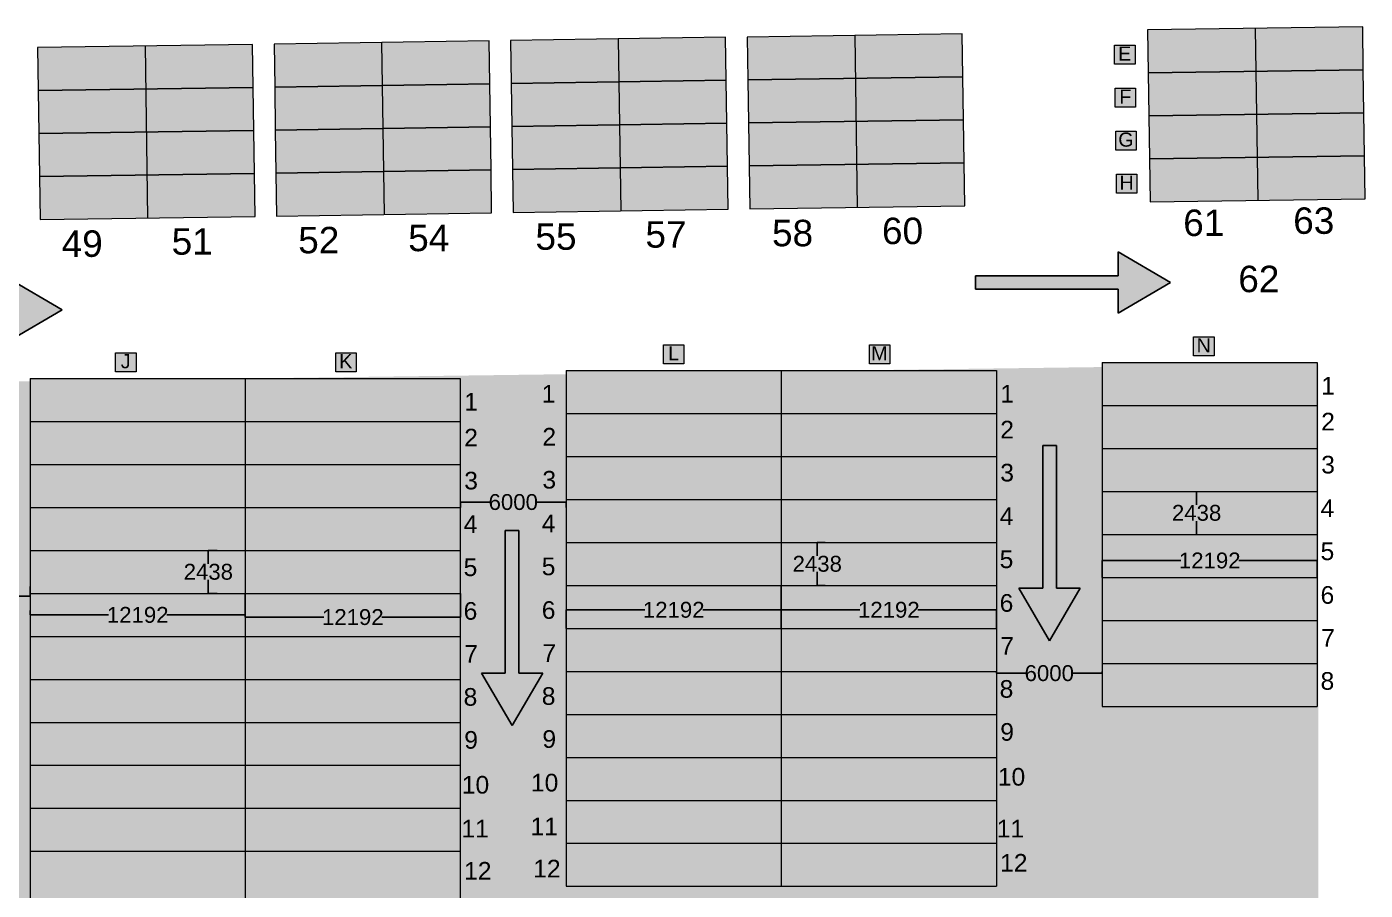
# Model space of a CAD drawing. Header units: inches. Extents: x -1774894 to -657573, y 144736 to 934842.
# Drawn here: x -1062720 to -986849, y 647655 to 696623 of the extents above; entities that cross this region are included whole.
import ezdxf

# ---------------------------------------------------------------- set-up
doc = ezdxf.new("R2010")
doc.units = ezdxf.units.IN
doc.header["$MEASUREMENT"] = 0
doc.layers.add('A-ANNO-TEXT', color=7, linetype='Continuous')
doc.layers.add('siding cl', color=7, linetype='Continuous')
for name, color, linetype, lineweight in [('Container', 5, 'Continuous', 9), ('grid', 7, 'Continuous', 18), ('IR PROP. DETAILS', 190, 'Continuous', 0)]:
    doc.layers.add(name, color=color, linetype=linetype, lineweight=lineweight)
doc.styles.add('ARIAL', font='arial.ttf')
doc.styles.get("Standard").update_dxf_attribs({"font": 'arial.ttf'})
doc.dimstyles.get("Standard").update_dxf_attribs({"dimtxt": 0.18, "dimasz": 0.18, "dimexe": 0.18, "dimexo": 0.0625, "dimgap": 0.09, "dimtad": 0, "dimtih": 1, "dimtoh": 1, "dimdec": 4, "dimzin": 0, "dimdsep": 46, "dimtxsty": 'Standard', "dimcen": 0.09, "dimadec": 0, "dimazin": 0, "dimtfac": 1, "dimtdec": 4, "dimtofl": 0, "dimtmove": 0, "dimatfit": 3, "dimfxl": 1, "dimtolj": 1, "dimtzin": 0, "dimarcsym": 0})

# ---------------------------------------------------------------- blocks, each defined once
blk = doc.blocks.new('XZCZXDC')
at = {"layer": 'IR PROP. DETAILS'}
h = blk.add_hatch(color=256, dxfattribs=at)
h.set_gradient(color1=(96, 92, 93), color2=(117, 112, 114), one_color=1, tint=0.45, name='CYLINDER')
h.paths.add_polyline_path([(-17331, 724408), (-17331, 723057), (-25422, 723057), (-25422, 722286), (-17331, 722286), (-17331, 720935), (-14360, 722671)])
at = {"layer": 'siding cl'}
for p, q in [((-17331, 724408), (-17331, 723057)), ((-17331, 723057), (-25422, 723057)), ((-25422, 723057), (-25422, 722286)), ((-17331, 722286), (-25422, 722286)), ((-17331, 720935), (-17331, 722286))]:
    blk.add_line(p, q, dxfattribs=at)
for points in [[(-17331, 724408), (-14360, 722671)], [(-17331, 720935), (-14360, 722671)]]:
    blk.add_lwpolyline(points, dxfattribs=at)
blk = doc.blocks.new('*D660')
at = {"layer": 'Defpoints', "color": 0}
for p in [(-1074527, 664879), (-1062527, 664879), (-1062527, 664341)]:
    blk.add_point(p, dxfattribs=at)
at = {"layer": 'grid', "color": 0, "lineweight": -2}
for p, q in [((-1074527, 664879), (-1074527, 664341)), ((-1062527, 664879), (-1062527, 664341))]:
    blk.add_line(p, q, dxfattribs=at)
at = {"layer": 'grid', "lineweight": -2}
for p, q in [((-1074527, 664341), (-1070177, 664341)), ((-1062527, 664341), (-1066878, 664341))]:
    blk.add_line(p, q, dxfattribs=at)
at = {"layer": 'grid'}
for points in [[(-1074527, 664341), (-1074527, 664341), (-1074527, 664341)], [(-1062527, 664341), (-1062527, 664341), (-1062527, 664341)]]:
    blk.add_solid(points, dxfattribs=at)
at = {"layer": 'grid', "insert": (-1068527, 664341), "char_height": 900, "attachment_point": 5}
blk.add_mtext('\\A1;12000', dxfattribs=at)
blk = doc.blocks.new('*D661')
at = {"layer": 'Defpoints', "color": 0}
for p in [(-1062527, 663513), (-1050335, 663513), (-1050335, 663265)]:
    blk.add_point(p, dxfattribs=at)
at = {"layer": 'grid', "color": 0, "lineweight": -2}
for p, q in [((-1062527, 663513), (-1062527, 663265)), ((-1050335, 663513), (-1050335, 663265))]:
    blk.add_line(p, q, dxfattribs=at)
at = {"layer": 'grid', "lineweight": -2}
for p, q in [((-1062527, 663265), (-1058078, 663265)), ((-1050335, 663265), (-1054785, 663265))]:
    blk.add_line(p, q, dxfattribs=at)
at = {"layer": 'grid'}
for points in [[(-1062527, 663265), (-1062527, 663265), (-1062527, 663265)], [(-1050335, 663265), (-1050335, 663265), (-1050335, 663265)]]:
    blk.add_solid(points, dxfattribs=at)
at = {"layer": 'grid', "insert": (-1056431, 663265), "char_height": 900, "attachment_point": 5}
blk.add_mtext('\\A1;12192', dxfattribs=at)
blk = doc.blocks.new('*D662')
at = {"layer": 'Defpoints', "color": 0}
for p in [(-1050335, 664491), (-1038143, 664491), (-1038143, 663141)]:
    blk.add_point(p, dxfattribs=at)
at = {"layer": 'grid', "color": 0, "lineweight": -2}
for p, q in [((-1050335, 664491), (-1050335, 663141)), ((-1038143, 664491), (-1038143, 663141))]:
    blk.add_line(p, q, dxfattribs=at)
at = {"layer": 'grid', "lineweight": -2}
for p, q in [((-1050335, 663141), (-1045886, 663141)), ((-1038143, 663141), (-1042593, 663141))]:
    blk.add_line(p, q, dxfattribs=at)
at = {"layer": 'grid'}
for points in [[(-1050335, 663141), (-1050335, 663141), (-1050335, 663141)], [(-1038143, 663141), (-1038143, 663141), (-1038143, 663141)]]:
    blk.add_solid(points, dxfattribs=at)
at = {"layer": 'grid', "insert": (-1044239, 663141), "char_height": 900, "attachment_point": 5}
blk.add_mtext('\\A1;12192', dxfattribs=at)
blk = doc.blocks.new('*D663')
at = {"layer": 'Defpoints', "color": 0}
for p in [(-1052428, 666929), (-1051933, 666929), (-1051933, 664491)]:
    blk.add_point(p, dxfattribs=at)
at = {"layer": 'grid', "color": 0, "lineweight": -2}
for p, q in [((-1051933, 666929), (-1052428, 666929)), ((-1051933, 664491), (-1052428, 664491))]:
    blk.add_line(p, q, dxfattribs=at)
at = {"layer": 'grid', "lineweight": -2}
for p, q in [((-1052428, 666929), (-1052428, 666170)), ((-1052428, 664491), (-1052428, 665250))]:
    blk.add_line(p, q, dxfattribs=at)
at = {"layer": 'grid'}
for points in [[(-1052428, 666929), (-1052428, 666929), (-1052428, 666929)], [(-1052428, 664491), (-1052428, 664491), (-1052428, 664491)]]:
    blk.add_solid(points, dxfattribs=at)
at = {"layer": 'grid', "insert": (-1052428, 665710), "char_height": 900, "attachment_point": 5}
blk.add_mtext('\\A1;2438', dxfattribs=at)
blk = doc.blocks.new('*D664')
at = {"layer": 'Defpoints', "color": 0}
for p in [(-1038143, 669367), (-1032143, 669665), (-1032143, 669367)]:
    blk.add_point(p, dxfattribs=at)
at = {"layer": 'grid', "color": 0, "lineweight": -2}
for p, q in [((-1038143, 669367), (-1038143, 669665)), ((-1032143, 669367), (-1032143, 669665))]:
    blk.add_line(p, q, dxfattribs=at)
at = {"layer": 'grid', "lineweight": -2}
for p, q in [((-1038143, 669665), (-1036488, 669665)), ((-1032143, 669665), (-1033798, 669665))]:
    blk.add_line(p, q, dxfattribs=at)
at = {"layer": 'grid'}
for points in [[(-1038143, 669665), (-1038143, 669665), (-1038143, 669665)], [(-1032143, 669665), (-1032143, 669665), (-1032143, 669665)]]:
    blk.add_solid(points, dxfattribs=at)
at = {"layer": 'grid', "insert": (-1035143, 669665), "char_height": 900, "attachment_point": 5}
blk.add_mtext('\\A1;6000', dxfattribs=at)
blk = doc.blocks.new('*D665')
at = {"layer": 'Defpoints', "color": 0}
for p in [(-1019951, 663554), (-1032143, 662506), (-1019951, 662506)]:
    blk.add_point(p, dxfattribs=at)
at = {"layer": 'grid', "color": 0, "lineweight": -2}
for p, q in [((-1032143, 662506), (-1032143, 663554)), ((-1019951, 662506), (-1019951, 663554))]:
    blk.add_line(p, q, dxfattribs=at)
at = {"layer": 'grid', "lineweight": -2}
for p, q in [((-1032143, 663554), (-1027694, 663554)), ((-1019951, 663554), (-1024401, 663554))]:
    blk.add_line(p, q, dxfattribs=at)
at = {"layer": 'grid'}
for points in [[(-1032143, 663554), (-1032143, 663554), (-1032143, 663554)], [(-1019951, 663554), (-1019951, 663554), (-1019951, 663554)]]:
    blk.add_solid(points, dxfattribs=at)
at = {"layer": 'grid', "insert": (-1026047, 663554), "char_height": 900, "attachment_point": 5}
blk.add_mtext('\\A1;12192', dxfattribs=at)
blk = doc.blocks.new('*D666')
at = {"layer": 'Defpoints', "color": 0}
for p in [(-1019951, 664944), (-1007759, 663554), (-1007759, 662506)]:
    blk.add_point(p, dxfattribs=at)
at = {"layer": 'grid', "color": 0, "lineweight": -2}
for p, q in [((-1019951, 664944), (-1019951, 663553)), ((-1007759, 662506), (-1007759, 663554))]:
    blk.add_line(p, q, dxfattribs=at)
at = {"layer": 'grid', "lineweight": -2}
for p, q in [((-1019951, 663554), (-1015502, 663554)), ((-1007759, 663554), (-1012209, 663554))]:
    blk.add_line(p, q, dxfattribs=at)
at = {"layer": 'grid'}
for points in [[(-1019951, 663554), (-1019951, 663554), (-1019951, 663554)], [(-1007759, 663554), (-1007759, 663554), (-1007759, 663554)]]:
    blk.add_solid(points, dxfattribs=at)
at = {"layer": 'grid', "insert": (-1013855, 663554), "char_height": 900, "attachment_point": 5}
blk.add_mtext('\\A1;12192', dxfattribs=at)
blk = doc.blocks.new('*D667')
at = {"layer": 'Defpoints', "color": 0}
for p in [(-1017911, 667382), (-1017453, 667382), (-1017453, 664944)]:
    blk.add_point(p, dxfattribs=at)
at = {"layer": 'grid', "color": 0, "lineweight": -2}
for p, q in [((-1017454, 667382), (-1017911, 667382)), ((-1017454, 664944), (-1017911, 664944))]:
    blk.add_line(p, q, dxfattribs=at)
at = {"layer": 'grid', "lineweight": -2}
for p, q in [((-1017911, 667381), (-1017911, 666622)), ((-1017911, 664944), (-1017911, 665703))]:
    blk.add_line(p, q, dxfattribs=at)
at = {"layer": 'grid'}
for points in [[(-1017911, 667381), (-1017911, 667381), (-1017911, 667382)], [(-1017911, 664944), (-1017911, 664944), (-1017911, 664944)]]:
    blk.add_solid(points, dxfattribs=at)
at = {"layer": 'grid', "insert": (-1017911, 666163), "char_height": 900, "attachment_point": 5}
blk.add_mtext('\\A1;2438', dxfattribs=at)
blk = doc.blocks.new('*D668')
at = {"layer": 'Defpoints', "color": 0}
for p in [(-1001759, 666351), (-1001759, 665396), (-989567, 665396)]:
    blk.add_point(p, dxfattribs=at)
at = {"layer": 'grid', "color": 0, "lineweight": -2}
for p, q in [((-1001759, 665396), (-1001759, 666351)), ((-989567, 665396), (-989567, 666351))]:
    blk.add_line(p, q, dxfattribs=at)
at = {"layer": 'grid', "lineweight": -2}
for p, q in [((-1001759, 666351), (-997310, 666351)), ((-989567, 666351), (-994017, 666351))]:
    blk.add_line(p, q, dxfattribs=at)
at = {"layer": 'grid'}
for points in [[(-1001759, 666351), (-1001759, 666351), (-1001759, 666351)], [(-989567, 666351), (-989567, 666351), (-989567, 666351)]]:
    blk.add_solid(points, dxfattribs=at)
at = {"layer": 'grid', "insert": (-995663, 666351), "char_height": 900, "attachment_point": 5}
blk.add_mtext('\\A1;12192', dxfattribs=at)
blk = doc.blocks.new('*D669')
at = {"layer": 'Defpoints', "color": 0}
for p in [(-996407, 670272), (-996407, 670272), (-996407, 667834)]:
    blk.add_point(p, dxfattribs=at)
at = {"layer": 'grid', "color": 0, "lineweight": -2}
for p, q in [((-996407, 670272), (-996408, 670272)), ((-996407, 667834), (-996408, 667834))]:
    blk.add_line(p, q, dxfattribs=at)
at = {"layer": 'grid', "lineweight": -2}
for p, q in [((-996407, 670272), (-996407, 669513)), ((-996407, 667834), (-996407, 668593))]:
    blk.add_line(p, q, dxfattribs=at)
at = {"layer": 'grid'}
for points in [[(-996407, 670272), (-996407, 670272), (-996407, 670272)], [(-996407, 667834), (-996407, 667834), (-996407, 667834)]]:
    blk.add_solid(points, dxfattribs=at)
at = {"layer": 'grid', "insert": (-996407, 669053), "char_height": 900, "attachment_point": 5}
blk.add_mtext('\\A1;2438', dxfattribs=at)
blk = doc.blocks.new('*D670')
at = {"layer": 'Defpoints', "color": 0}
for p in [(-1007759, 660068), (-1001759, 660068), (-1001759, 659962)]:
    blk.add_point(p, dxfattribs=at)
at = {"layer": 'grid', "color": 0, "lineweight": -2}
for p, q in [((-1007759, 660068), (-1007759, 659961)), ((-1001759, 660068), (-1001759, 659961))]:
    blk.add_line(p, q, dxfattribs=at)
at = {"layer": 'grid', "lineweight": -2}
for p, q in [((-1007759, 659962), (-1006104, 659962)), ((-1001759, 659962), (-1003414, 659962))]:
    blk.add_line(p, q, dxfattribs=at)
at = {"layer": 'grid'}
for points in [[(-1007759, 659962), (-1007759, 659961), (-1007759, 659962)], [(-1001759, 659962), (-1001759, 659961), (-1001759, 659962)]]:
    blk.add_solid(points, dxfattribs=at)
at = {"layer": 'grid', "insert": (-1004759, 659962), "char_height": 900, "attachment_point": 5}
blk.add_mtext('\\A1;6000', dxfattribs=at)

msp = doc.modelspace()

# ---------------------------------------------------------------- hatches: boundary and pattern name
at = {"layer": 'Container'}
h = msp.add_hatch(color=256, dxfattribs=at)
h.set_gradient(color1=(158, 158, 255), color2=(173, 173, 255), one_color=1, tint=0.84, name='CYLINDER')
h.paths.add_polyline_path([(-989567.226, 677586.234), (-1001759.226, 677586.234), (-1001759.226, 675148.234), (-989567.226, 675148.234)])
h.paths.add_polyline_path([(-989567.226, 675148.234), (-1001759.226, 675148.234), (-1001759.226, 672710.234), (-989567.226, 672710.234)])
h.paths.add_polyline_path([(-989567.226, 672710.234), (-1001759.226, 672710.234), (-1001759.226, 670272.234), (-989567.226, 670272.234)])
h.paths.add_polyline_path([(-989567.226, 670272.234), (-1001759.226, 670272.234), (-1001759.226, 667834.234), (-989567.226, 667834.234)])
h.paths.add_polyline_path([(-989567.226, 667834.234), (-1001759.226, 667834.234), (-1001759.226, 665396.234), (-989567.226, 665396.234)])
h.paths.add_polyline_path([(-989567.226, 665396.234), (-1001759.226, 665396.234), (-1001759.226, 662958.234), (-989567.226, 662958.234)])
h.paths.add_polyline_path([(-989567.226, 662958.234), (-1001759.226, 662958.234), (-1001759.226, 660520.234), (-989567.226, 660520.234)])
h.paths.add_polyline_path([(-989567.226, 660520.234), (-1001759.226, 660520.234), (-1001759.226, 658082.234), (-989567.226, 658082.234)])
h = msp.add_hatch(color=256, dxfattribs=at)
h.set_gradient(color1=(158, 158, 255), color2=(173, 173, 255), one_color=1, tint=0.84, name='CYLINDER')
h.paths.add_polyline_path([(-1019951.226, 677133.568), (-1032143.226, 677133.568), (-1032143.226, 674695.568), (-1019951.226, 674695.568)])
h.paths.add_polyline_path([(-1007759.226, 677133.568), (-1019951.226, 677133.568), (-1019951.226, 674695.568), (-1007759.226, 674695.568)])
h.paths.add_polyline_path([(-1007759.226, 674695.568), (-1019951.226, 674695.568), (-1019951.226, 672257.568), (-1007759.226, 672257.568)])
h.paths.add_polyline_path([(-1019951.226, 674695.568), (-1032143.226, 674695.568), (-1032143.226, 672257.568), (-1019951.226, 672257.568)])
h.paths.add_polyline_path([(-1019951.226, 672257.568), (-1032143.226, 672257.568), (-1032143.226, 669819.568), (-1019951.226, 669819.568)])
h.paths.add_polyline_path([(-1007759.226, 672257.568), (-1019951.226, 672257.568), (-1019951.226, 669819.568), (-1007759.226, 669819.568)])
h.paths.add_polyline_path([(-1007759.226, 667381.568), (-1019951.226, 667381.568), (-1019951.226, 664943.568), (-1007759.226, 664943.568)])
h.paths.add_polyline_path([(-1019951.226, 669819.568), (-1032143.226, 669819.568), (-1032143.226, 667381.568), (-1019951.226, 667381.568)])
h.paths.add_polyline_path([(-1007759.226, 669819.568), (-1019951.226, 669819.568), (-1019951.226, 667381.568), (-1007759.226, 667381.568)])
h.paths.add_polyline_path([(-1019951.226, 667381.568), (-1032143.226, 667381.568), (-1032143.226, 664943.568), (-1019951.226, 664943.568)])
h.paths.add_polyline_path([(-1019951.226, 664943.568), (-1032143.226, 664943.568), (-1032143.226, 662505.568), (-1019951.226, 662505.568)])
h.paths.add_polyline_path([(-1007759.226, 664943.568), (-1019951.226, 664943.568), (-1019951.226, 662505.568), (-1007759.226, 662505.568)])
h.paths.add_polyline_path([(-1007759.226, 662505.568), (-1019951.226, 662505.568), (-1019951.226, 660067.568), (-1007759.226, 660067.568)])
h.paths.add_polyline_path([(-1019951.226, 662505.568), (-1032143.226, 662505.568), (-1032143.226, 660067.568), (-1019951.226, 660067.568)])
h.paths.add_polyline_path([(-1019951.226, 660067.568), (-1032143.226, 660067.568), (-1032143.226, 657629.568), (-1019951.226, 657629.568)])
h.paths.add_polyline_path([(-1007759.226, 660067.568), (-1019951.226, 660067.568), (-1019951.226, 657629.568), (-1007759.226, 657629.568)])
h.paths.add_polyline_path([(-1007759.226, 657629.568), (-1019951.226, 657629.568), (-1019951.226, 655191.568), (-1007759.226, 655191.568)])
h.paths.add_polyline_path([(-1019951.226, 657629.568), (-1032143.226, 657629.568), (-1032143.226, 655191.568), (-1019951.226, 655191.568)])
h.paths.add_polyline_path([(-1019951.226, 655191.568), (-1032143.226, 655191.568), (-1032143.226, 652753.568), (-1019951.226, 652753.568)])
h.paths.add_polyline_path([(-1007759.226, 655191.568), (-1019951.226, 655191.568), (-1019951.226, 652753.568), (-1007759.226, 652753.568)])
h.paths.add_polyline_path([(-1007759.226, 652753.568), (-1019951.226, 652753.568), (-1019951.226, 650315.568), (-1007759.226, 650315.568)])
h.paths.add_polyline_path([(-1019951.226, 652753.568), (-1032143.226, 652753.568), (-1032143.226, 650315.568), (-1019951.226, 650315.568)])
h.paths.add_polyline_path([(-1019951.226, 650315.568), (-1032143.226, 650315.568), (-1032143.226, 647877.568), (-1019951.226, 647877.568)])
h.paths.add_polyline_path([(-1007759.226, 650315.568), (-1019951.226, 650315.568), (-1019951.226, 647877.568), (-1007759.226, 647877.568)])
at = {"layer": 'grid'}
h = msp.add_hatch(color=256, dxfattribs=at)
h.set_gradient(color1=(158, 158, 255), color2=(173, 173, 255), one_color=1, tint=0.84, name='CYLINDER')
h.paths.add_polyline_path([(-986994.085, 696623.276), (-999178.913, 696441.744), (-999178.913, 696051.122), (-999148.408, 694003.528), (-986957.761, 694185.147)])
h.paths.add_polyline_path([(-986957.761, 694185.147), (-999148.408, 694003.528), (-999112.084, 691565.399), (-986921.437, 691747.017)])
h.paths.add_polyline_path([(-986921.437, 691747.017), (-999112.084, 691565.399), (-999075.761, 689127.269), (-986885.113, 689308.888)])
h.paths.add_polyline_path([(-986885.113, 689308.888), (-999075.761, 689127.269), (-999039.437, 686689.14), (-986848.79, 686870.759)])
h = msp.add_hatch(color=256, dxfattribs=at)
h.set_gradient(color1=(158, 158, 255), color2=(173, 173, 255), one_color=1, tint=0.84, name='CYLINDER')
h.paths.add_polyline_path([(-1036512.496, 695824.155), (-1048697.325, 695642.623), (-1048697.325, 695252), (-1048666.819, 693204.407), (-1036476.172, 693386.026)])
h.paths.add_polyline_path([(-1036476.172, 693386.026), (-1048666.819, 693204.407), (-1048630.495, 690766.278), (-1036439.848, 690947.896)])
h.paths.add_polyline_path([(-1036439.848, 690947.896), (-1048630.495, 690766.278), (-1048594.172, 688328.148), (-1036403.525, 688509.767)])
h.paths.add_polyline_path([(-1036403.525, 688509.767), (-1048594.172, 688328.148), (-1048557.848, 685890.019), (-1036367.201, 686071.637)])
h = msp.add_hatch(color=256, dxfattribs=at)
h.set_gradient(color1=(158, 158, 255), color2=(173, 173, 255), one_color=1, tint=0.84, name='CYLINDER')
h.paths.add_polyline_path([(-1023102.784, 696023.935), (-1035287.613, 695842.404), (-1035287.613, 695451.781), (-1035257.107, 693404.187), (-1023066.46, 693585.806)])
h.paths.add_polyline_path([(-1023066.46, 693585.806), (-1035257.107, 693404.187), (-1035220.784, 690966.058), (-1023030.136, 691147.676)])
h.paths.add_polyline_path([(-1023030.136, 691147.676), (-1035220.784, 690966.058), (-1035184.46, 688527.929), (-1022993.813, 688709.547)])
h.paths.add_polyline_path([(-1022993.813, 688709.547), (-1035184.46, 688527.929), (-1035148.136, 686089.799), (-1022957.489, 686271.418)])
h = msp.add_hatch(color=256, dxfattribs=at)
h.set_gradient(color1=(158, 158, 255), color2=(173, 173, 255), one_color=1, tint=0.84, name='CYLINDER')
h.paths.add_polyline_path([(-1009693.072, 696223.716), (-1021877.901, 696042.184), (-1021877.901, 695651.561), (-1021847.395, 693603.968), (-1009656.748, 693785.586)])
h.paths.add_polyline_path([(-1009656.748, 693785.586), (-1021847.395, 693603.968), (-1021811.072, 691165.838), (-1009620.424, 691347.457)])
h.paths.add_polyline_path([(-1009620.424, 691347.457), (-1021811.072, 691165.838), (-1021774.748, 688727.709), (-1009584.101, 688909.327)])
h.paths.add_polyline_path([(-1009584.101, 688909.327), (-1021774.748, 688727.709), (-1021738.424, 686289.579), (-1009547.777, 686471.198)])
h = msp.add_hatch(color=256, dxfattribs=at)
h.set_gradient(color1=(158, 158, 255), color2=(173, 173, 255), one_color=1, tint=0.84, name='CYLINDER')
h.paths.add_polyline_path([(-1049922.208, 695624.375), (-1062107.036, 695442.843), (-1062107.036, 695052.22), (-1062076.531, 693004.627), (-1049885.884, 693186.245)])
h.paths.add_polyline_path([(-1049885.884, 693186.245), (-1062076.531, 693004.627), (-1062040.207, 690566.497), (-1049849.56, 690748.116)])
h.paths.add_polyline_path([(-1049849.56, 690748.116), (-1062040.207, 690566.497), (-1062003.884, 688128.368), (-1049813.237, 688309.986)])
h.paths.add_polyline_path([(-1049813.237, 688309.986), (-1062003.884, 688128.368), (-1061967.56, 685690.238), (-1049776.913, 685871.857)])
h = msp.add_hatch(color=256, dxfattribs=at)
h.set_gradient(color1=(207, 197, 84), color2=(211, 202, 100), one_color=1, tint=0.61, name='CYLINDER')
h.paths.add_polyline_path([(-999898.282, 695582.601), (-1001055.364, 695582.601), (-1001055.364, 694493.27), (-999898.282, 694493.27)])
h = msp.add_hatch(color=256, dxfattribs=at)
h.set_gradient(color1=(207, 197, 84), color2=(211, 202, 100), one_color=1, tint=0.61, name='CYLINDER')
h.paths.add_polyline_path([(-999861.958, 693144.472), (-1001019.04, 693144.472), (-1001019.04, 692055.141), (-999861.958, 692055.141)])
h = msp.add_hatch(color=256, dxfattribs=at)
h.set_gradient(color1=(207, 197, 84), color2=(211, 202, 100), one_color=1, tint=0.61, name='CYLINDER')
h.paths.add_polyline_path([(-999825.634, 690706.343), (-1000982.716, 690706.343), (-1000982.716, 689617.011), (-999825.634, 689617.011)])
h = msp.add_hatch(color=256, dxfattribs=at)
h.set_gradient(color1=(207, 197, 84), color2=(211, 202, 100), one_color=1, tint=0.61, name='CYLINDER')
h.paths.add_polyline_path([(-999789.311, 688268.213), (-1000946.393, 688268.213), (-1000946.393, 687178.882), (-999789.311, 687178.882)])
h = msp.add_hatch(color=256, dxfattribs=at)
h.set_gradient(color1=(207, 197, 84), color2=(211, 202, 100), one_color=1, tint=0.61, name='CYLINDER')
h.paths.add_polyline_path([(-1025469.654, 678591.714), (-1026626.736, 678591.714), (-1026626.736, 677502.383), (-1025469.654, 677502.383)])
h = msp.add_hatch(color=256, dxfattribs=at)
h.set_gradient(color1=(207, 197, 84), color2=(211, 202, 100), one_color=1, tint=0.61, name='CYLINDER')
h.paths.add_polyline_path([(-1013800.364, 678591.714), (-1014957.447, 678591.714), (-1014957.447, 677502.383), (-1013800.364, 677502.383)])
h = msp.add_hatch(color=256, dxfattribs=at)
h.set_gradient(color1=(207, 197, 84), color2=(211, 202, 100), one_color=1, tint=0.61, name='CYLINDER')
h.paths.add_polyline_path([(-995419.688, 679044.38), (-996576.77, 679044.38), (-996576.77, 677955.049), (-995419.688, 677955.049)])
h = msp.add_hatch(color=256, dxfattribs=at)
h.set_gradient(color1=(207, 197, 84), color2=(211, 202, 100), one_color=1, tint=0.61, name='CYLINDER')
h.paths.add_polyline_path([(-1056525.36, 678139.048), (-1057682.443, 678139.048), (-1057682.443, 677049.716), (-1056525.36, 677049.716)])
h = msp.add_hatch(color=256, dxfattribs=at)
h.set_gradient(color1=(207, 197, 84), color2=(211, 202, 100), one_color=1, tint=0.61, name='CYLINDER')
h.paths.add_polyline_path([(-1044050.557, 678139.048), (-1045207.639, 678139.048), (-1045207.639, 677049.716), (-1044050.557, 677049.716)])
h = msp.add_hatch(color=256, dxfattribs=at)
h.set_gradient(color1=(158, 158, 255), color2=(173, 173, 255), one_color=1, tint=0.84, name='CYLINDER')
h.paths.add_polyline_path([(-1050335.226, 676680.902), (-1062527.226, 676680.902), (-1062527.226, 674242.902), (-1050335.226, 674242.902)])
h.paths.add_polyline_path([(-1038143.226, 676680.902), (-1050335.226, 676680.902), (-1050335.226, 674242.902), (-1038143.226, 674242.902)])
h.paths.add_polyline_path([(-1038143.226, 674242.902), (-1050335.226, 674242.902), (-1050335.226, 671804.902), (-1038143.226, 671804.902)])
h.paths.add_polyline_path([(-1050335.226, 674242.902), (-1062527.226, 674242.902), (-1062527.226, 671804.902), (-1050335.226, 671804.902)])
h.paths.add_polyline_path([(-1050335.226, 671804.902), (-1062527.226, 671804.902), (-1062527.226, 669366.902), (-1050335.226, 669366.902)])
h.paths.add_polyline_path([(-1038143.226, 671804.902), (-1050335.226, 671804.902), (-1050335.226, 669366.902), (-1038143.226, 669366.902)])
h.paths.add_polyline_path([(-1038143.226, 666928.902), (-1050335.226, 666928.902), (-1050335.226, 664490.902), (-1038143.226, 664490.902)])
h.paths.add_polyline_path([(-1050335.226, 669366.902), (-1062527.226, 669366.902), (-1062527.226, 666928.902), (-1050335.226, 666928.902)])
h.paths.add_polyline_path([(-1038143.226, 669366.902), (-1050335.226, 669366.902), (-1050335.226, 666928.902), (-1038143.226, 666928.902)])
h.paths.add_polyline_path([(-1050335.226, 666928.902), (-1062527.226, 666928.902), (-1062527.226, 664490.902), (-1050335.226, 664490.902)])
h.paths.add_polyline_path([(-1050335.226, 664490.902), (-1062527.226, 664490.902), (-1062527.226, 662052.902), (-1050335.226, 662052.902)])
h.paths.add_polyline_path([(-1038143.226, 664490.902), (-1050335.226, 664490.902), (-1050335.226, 662052.902), (-1038143.226, 662052.902)])
h.paths.add_polyline_path([(-1038143.226, 662052.902), (-1050335.226, 662052.902), (-1050335.226, 659614.902), (-1038143.226, 659614.902)])
h.paths.add_polyline_path([(-1050335.226, 662052.902), (-1062527.226, 662052.902), (-1062527.226, 659614.902), (-1050335.226, 659614.902)])
h.paths.add_polyline_path([(-1050335.226, 659614.902), (-1062527.226, 659614.902), (-1062527.226, 657176.902), (-1050335.226, 657176.902)])
h.paths.add_polyline_path([(-1038143.226, 659614.902), (-1050335.226, 659614.902), (-1050335.226, 657176.902), (-1038143.226, 657176.902)])
h.paths.add_polyline_path([(-1038143.226, 657176.902), (-1050335.226, 657176.902), (-1050335.226, 654738.902), (-1038143.226, 654738.902)])
h.paths.add_polyline_path([(-1050335.226, 657176.902), (-1062527.226, 657176.902), (-1062527.226, 654738.902), (-1050335.226, 654738.902)])
h.paths.add_polyline_path([(-1050335.226, 654738.902), (-1062527.226, 654738.902), (-1062527.226, 652300.902), (-1050335.226, 652300.902)])
h.paths.add_polyline_path([(-1038143.226, 654738.902), (-1050335.226, 654738.902), (-1050335.226, 652300.902), (-1038143.226, 652300.902)])
h.paths.add_polyline_path([(-1038143.226, 652300.902), (-1050335.226, 652300.902), (-1050335.226, 649862.902), (-1038143.226, 649862.902)])
h.paths.add_polyline_path([(-1050335.226, 652300.902), (-1062527.226, 652300.902), (-1062527.226, 649862.902), (-1050335.226, 649862.902)])
h.paths.add_polyline_path([(-1050335.226, 649862.902), (-1062527.226, 649862.902), (-1062527.226, 647424.902), (-1050335.226, 647424.902)])
h.paths.add_polyline_path([(-1038143.226, 649862.902), (-1050335.226, 649862.902), (-1050335.226, 647424.902), (-1038143.226, 647424.902)])
h.paths.add_polyline_path([(-1038143.226, 647424.902), (-1050335.226, 647424.902), (-1050335.226, 644986.902), (-1038143.226, 644986.902)])
h.paths.add_polyline_path([(-1050335.226, 647424.902), (-1062527.226, 647424.902), (-1062527.226, 644986.902), (-1050335.226, 644986.902)])
h.paths.add_polyline_path([(-1050335.226, 644986.902), (-1062527.226, 644986.902), (-1062527.226, 642548.902), (-1050335.226, 642548.902)])
h.paths.add_polyline_path([(-1038143.226, 644986.902), (-1050335.226, 644986.902), (-1050335.226, 642548.902), (-1038143.226, 642548.902)])
h.paths.add_polyline_path([(-1038143.226, 642548.902), (-1050335.226, 642548.902), (-1050335.226, 640110.902), (-1038143.226, 640110.902)])
h.paths.add_polyline_path([(-1050335.226, 642548.902), (-1062527.226, 642548.902), (-1062527.226, 640110.902), (-1050335.226, 640110.902)])
h.paths.add_polyline_path([(-1050335.226, 640110.902), (-1062527.226, 640110.902), (-1062527.226, 637672.902), (-1050335.226, 637672.902)])
h.paths.add_polyline_path([(-1050335.226, 637672.902), (-1062527.226, 637672.902), (-1062527.226, 635234.902), (-1050335.226, 635234.902)])
at = {"layer": 'IR PROP. DETAILS', "true_color": 0xcccd9d}
h = msp.add_hatch(color=9, dxfattribs=at)
h.set_gradient(color1=(232, 232, 201), color2=(211, 211, 151), one_color=1, tint=0.71, name='CYLINDER')
h.paths.add_polyline_path([(-989509.348, 636175.661), (-1035869.461, 607341.861), (-1112483.167, 563612.973), (-1112928.318, 564302.576), (-1119960.46, 559763.206), (-1134672.5, 582447.582, 0.149158976), (-1146911.083, 590329.352, -0.0208435), (-1152268.854, 592750.066, -0.047348013), (-1156411.761, 595351.312, -0.069359956), (-1163162.509, 604333.896, -0.061170062), (-1168766.587, 614369.292), (-1169473.433, 618464.943), (-1169410.129, 675089.084), (-989503.13, 677488.635)])

# ---------------------------------------------------------------- linework, layer by layer
at = {"layer": 'Container'}
for p, q in [((-993089.408, 696532.467), (-992944.113, 686779.949)), ((-1029198.107, 695933.126), (-1029052.813, 686180.608)), ((-1015788.395, 696132.906), (-1015643.101, 686380.389)), ((-1056017.531, 695533.565), (-1055872.236, 685781.048)), ((-1042607.819, 695733.346), (-1042462.525, 685980.828)), ((-1001759.226, 677586.234), (-1001759.226, 658082.234)), ((-1001759.226, 677586.234), (-989567.226, 677586.234)), ((-989567.226, 677586.234), (-989567.226, 658082.234)), ((-1032143.226, 677133.568), (-1032143.226, 647877.568)), ((-1032143.226, 677133.568), (-1007759.226, 677133.568)), ((-1007759.226, 677133.568), (-1007759.226, 647877.568)), ((-1062527.226, 676680.902), (-1062527.226, 635234.902)), ((-1062527.226, 676680.902), (-1038143.226, 676680.902)), ((-1050335.226, 676680.902), (-1050335.226, 635234.902)), ((-1038143.226, 676680.902), (-1038143.226, 640110.902)), ((-1032143.226, 674695.568), (-1007759.226, 674695.568)), ((-1001759.226, 675148.234), (-989567.226, 675148.234)), ((-1062527.226, 674242.902), (-1038143.226, 674242.902)), ((-1032143.226, 672257.568), (-1007759.226, 672257.568)), ((-1001759.226, 672710.234), (-989567.226, 672710.234)), ((-1062527.226, 671804.902), (-1038143.226, 671804.902)), ((-1001759.226, 670272.234), (-989567.226, 670272.234)), ((-1062527.226, 669366.902), (-1038143.226, 669366.902)), ((-1032143.226, 669819.568), (-1007759.226, 669819.568)), ((-1001759.226, 667834.234), (-989567.226, 667834.234)), ((-1062527.226, 666928.902), (-1038143.226, 666928.902)), ((-1032143.226, 667381.568), (-1007759.226, 667381.568)), ((-1001759.226, 665396.234), (-989567.226, 665396.234)), ((-1032143.226, 664943.568), (-1007759.226, 664943.568)), ((-1062527.226, 664490.902), (-1038143.226, 664490.902)), ((-1032143.226, 662505.568), (-1007759.226, 662505.568)), ((-1001759.226, 662958.234), (-989567.226, 662958.234)), ((-1062527.226, 662052.902), (-1038143.226, 662052.902)), ((-1001759.226, 660520.234), (-989567.226, 660520.234)), ((-1062527.226, 659614.902), (-1038143.226, 659614.902)), ((-1032143.226, 660067.568), (-1007759.226, 660067.568)), ((-1001759.226, 658082.234), (-989567.226, 658082.234)), ((-1062527.226, 657176.902), (-1038143.226, 657176.902)), ((-1032143.226, 657629.568), (-1007759.226, 657629.568)), ((-1032143.226, 655191.568), (-1007759.226, 655191.568)), ((-1062527.226, 654738.902), (-1038143.226, 654738.902)), ((-1032143.226, 652753.568), (-1007759.226, 652753.568)), ((-1062527.226, 652300.902), (-1038143.226, 652300.902)), ((-1032143.226, 650315.568), (-1007759.226, 650315.568)), ((-1062527.226, 649862.902), (-1038143.226, 649862.902)), ((-1032143.226, 647877.568), (-1007759.226, 647877.568))]:
    msp.add_line(p, q, dxfattribs=at)
for points in [[(-999148.408, 694003.528), (-986957.761, 694185.147), (-986994.085, 696623.276), (-999184.732, 696441.658)], [(-1048666.819, 693204.407), (-1036476.172, 693386.026), (-1036512.496, 695824.155), (-1048703.143, 695642.537)], [(-1035257.107, 693404.187), (-1023066.46, 693585.806), (-1023102.784, 696023.935), (-1035293.431, 695842.317)], [(-1021847.395, 693603.968), (-1009656.748, 693785.586), (-1009693.072, 696223.716), (-1021883.719, 696042.097)], [(-1062076.531, 693004.627), (-1049885.884, 693186.245), (-1049922.208, 695624.375), (-1062112.855, 695442.756)], [(-1035220.784, 690966.058), (-1023030.136, 691147.676), (-1023066.46, 693585.806), (-1035257.107, 693404.187)], [(-1021811.072, 691165.838), (-1009620.424, 691347.457), (-1009656.748, 693785.586), (-1021847.395, 693603.968)], [(-999112.084, 691565.399), (-986921.437, 691747.017), (-986957.761, 694185.147), (-999148.408, 694003.528)], [(-1062040.207, 690566.497), (-1049849.56, 690748.116), (-1049885.884, 693186.245), (-1062076.531, 693004.627)], [(-1048630.495, 690766.278), (-1036439.848, 690947.896), (-1036476.172, 693386.026), (-1048666.819, 693204.407)], [(-1021774.748, 688727.709), (-1009584.101, 688909.327), (-1009620.424, 691347.457), (-1021811.072, 691165.838)], [(-999075.761, 689127.269), (-986885.113, 689308.888), (-986921.437, 691747.017), (-999112.084, 691565.399)], [(-1062003.884, 688128.368), (-1049813.237, 688309.986), (-1049849.56, 690748.116), (-1062040.207, 690566.497)], [(-1048594.172, 688328.148), (-1036403.525, 688509.767), (-1036439.848, 690947.896), (-1048630.495, 690766.278)], [(-1035184.46, 688527.929), (-1022993.813, 688709.547), (-1023030.136, 691147.676), (-1035220.784, 690966.058)], [(-1021738.424, 686289.579), (-1009547.777, 686471.198), (-1009584.101, 688909.327), (-1021774.748, 688727.709)], [(-999039.437, 686689.14), (-986848.79, 686870.759), (-986885.113, 689308.888), (-999075.761, 689127.269)], [(-1061967.56, 685690.238), (-1049776.913, 685871.857), (-1049813.237, 688309.986), (-1062003.884, 688128.368)], [(-1048557.848, 685890.019), (-1036367.201, 686071.637), (-1036403.525, 688509.767), (-1048594.172, 688328.148)], [(-1035148.136, 686089.799), (-1022957.489, 686271.418), (-1022993.813, 688709.547), (-1035184.46, 688527.929)]]:
    msp.add_lwpolyline(points, close=True, dxfattribs=at)
at = {"layer": 'grid'}
for points in [[(-1001055.364, 695582.601), (-999898.282, 695582.601), (-999898.282, 694493.27), (-1001055.364, 694493.27)], [(-1001019.04, 693144.472), (-999861.958, 693144.472), (-999861.958, 692055.141), (-1001019.04, 692055.141)], [(-1000982.716, 690706.343), (-999825.634, 690706.343), (-999825.634, 689617.011), (-1000982.716, 689617.011)], [(-1000946.393, 688268.213), (-999789.311, 688268.213), (-999789.311, 687178.882), (-1000946.393, 687178.882)], [(-1026626.736, 678591.714), (-1025469.654, 678591.714), (-1025469.654, 677502.383), (-1026626.736, 677502.383)], [(-1014957.447, 678591.714), (-1013800.364, 678591.714), (-1013800.364, 677502.383), (-1014957.447, 677502.383)], [(-996576.77, 679044.38), (-995419.688, 679044.38), (-995419.688, 677955.049), (-996576.77, 677955.049)], [(-1057682.443, 678139.048), (-1056525.36, 678139.048), (-1056525.36, 677049.716), (-1057682.443, 677049.716)], [(-1045207.639, 678139.048), (-1044050.557, 678139.048), (-1044050.557, 677049.716), (-1045207.639, 677049.716)]]:
    msp.add_lwpolyline(points, close=True, dxfattribs=at)
at = {"layer": 'IR PROP. DETAILS'}
msp.add_line((-1019951.226, 677133.568), (-1019951.226, 647877.568), dxfattribs=at)

# ---------------------------------------------------------------- block references
for p in [(-983520.046, -40551.789), (-1046356.143, -42096.857)]:
    msp.add_blockref('XZCZXDC', p, dxfattribs=at)
at = {"layer": 'IR PROP. DETAILS', "rotation": 270}
for p in [(-1727414.663, 647446.254), (-1757883.799, 642637.511)]:
    msp.add_blockref('XZCZXDC', p, dxfattribs=at)

# ---------------------------------------------------------------- texts
at = {"layer": 'A-ANNO-TEXT', "attachment_point": 2, "style": 'ARIAL'}
for s, insert, char_height in [('{\\C7;E}', (-1000485.4, 695500.353), 800), ('{\\C7;F}', (-1000449.077, 693062.224), 800), ('{\\C7;G}', (-1000412.753, 690624.094), 800), ('{\\C7;H}', (-1000376.429, 688185.965), 800), ('{\\C7;61}', (-996000.445, 686257.72), 1500), ('{\\C7;63}', (-989766.227, 686379.766), 1500), ('{\\C7;51}', (-1053342.729, 685196.881), 1500), ('{\\C7;52}', (-1046167.235, 685274.616), 1500), ('{\\C7;54}', (-1039933.017, 685396.661), 1500), ('{\\C7;55}', (-1032721.199, 685474.937), 1500), ('{\\C7;57}', (-1026486.981, 685596.983), 1500), ('{\\C7;58}', (-1019311.487, 685674.718), 1500), ('{\\C7;60}', (-1013077.269, 685796.763), 1500), ('{\\C7;49}', (-1059576.946, 685074.835), 1500), ('{\\C7;62}', (-992879.749, 683071.653), 1500), ('{\\C7;L}', (-1026056.772, 678509.466), 800), ('{\\C7;M}', (-1014387.483, 678509.466), 800), ('{\\C7;N}', (-996006.807, 678962.132), 800), ('{\\C7;J}', (-1057112.479, 678056.8), 800), ('{\\C7;K}', (-1044637.676, 678056.8), 800), ('{\\C7;1}', (-1033138.813, 676312.874), 1000), ('{\\C7;1}', (-1007145.943, 676312.874), 1000), ('{\\C7;1}', (-988953.943, 676765.54), 1000), ('{\\C7;1}', (-1037529.943, 675860.207), 1000), ('{\\C7;2}', (-988956.535, 674730.036), 1000), ('{\\C7;2}', (-1037532.535, 673824.703), 1000), ('{\\C7;2}', (-1033102.476, 673873.848), 1000), ('{\\C7;2}', (-1007148.535, 674277.37), 1000), ('{\\C7;3}', (-988956.548, 672291.365), 1000), ('{\\C7;3}', (-1007148.548, 671838.699), 1000), ('{\\C7;3}', (-1037532.548, 671386.032), 1000), ('{\\C7;3}', (-1033102.489, 671435.178), 1000), ('{\\C7;4}', (-1007184.864, 669363.662), 1000), ('{\\C7;4}', (-988992.864, 669816.328), 1000), ('{\\C7;4}', (-1037568.864, 668910.995), 1000), ('{\\C7;4}', (-1033138.805, 668960.14), 1000), ('{\\C7;5}', (-1007184.872, 666924.095), 1000), ('{\\C7;5}', (-988992.872, 667376.761), 1000), ('{\\C7;5}', (-1037568.872, 666471.428), 1000), ('{\\C7;5}', (-1033138.813, 666520.573), 1000), ('{\\C7;6}', (-988992.872, 664901.724), 1000), ('{\\C7;6}', (-1037568.872, 663996.391), 1000), ('{\\C7;6}', (-1033138.813, 664045.536), 1000), ('{\\C7;6}', (-1007184.872, 664449.057), 1000), ('{\\C7;7}', (-988956.548, 662463.594), 1000), ('{\\C7;7}', (-1033102.489, 661607.407), 1000), ('{\\C7;7}', (-1007148.548, 662010.928), 1000), ('{\\C7;7}', (-1037532.548, 661558.261), 1000), ('{\\C7;8}', (-1007184.872, 659572.984), 1000), ('{\\C7;8}', (-988992.872, 660025.651), 1000), ('{\\C7;8}', (-1037568.872, 659120.318), 1000), ('{\\C7;8}', (-1033138.813, 659169.463), 1000), ('{\\C7;9}', (-1007148.548, 657134.855), 1000), ('{\\C7;9}', (-1037532.548, 656682.189), 1000), ('{\\C7;9}', (-1033102.489, 656731.334), 1000), ('{\\C7;10}', (-1037283.563, 654135.985), 1000), ('{\\C7;10}', (-1033364.179, 654258.031), 1000), ('{\\C7;10}', (-1006899.563, 654588.651), 1000), ('{\\C7;11}', (-1033387.374, 651772.993), 1000), ('{\\C7;11}', (-1037306.758, 651650.947), 1000), ('{\\C7;11}', (-1006960.983, 651650.947), 1000), ('{\\C7;12}', (-1006770.447, 649711.491), 1000), ('{\\C7;12}', (-1037154.447, 649258.824), 1000), ('{\\C7;12}', (-1033235.062, 649380.87), 1000)]:
    msp.add_mtext(s, dxfattribs=dict(at, insert=insert, char_height=char_height))

# ---------------------------------------------------------------- dimensions: what is measured, and where the dimension line sits
at = {"layer": 'grid'}
for base, p1, p2, picture, middle in [((-1032143.226, 669665.112), (-1038143.226, 669366.902), (-1032143.226, 669366.902), '*D664', (-1035143.226, 669665.112)), ((-1001759.226, 666351.019), (-989567.226, 665396.234), (-1001759.226, 665396.234), '*D668', (-995663.226, 666351.019)), ((-1062527.226, 664340.954), (-1074527.226, 664878.57), (-1062527.226, 664878.57), '*D660', (-1068527.226, 664340.954)), ((-1007759.226, 663553.666), (-1019951.226, 664943.568), (-1007759.226, 662505.568), '*D666', (-1013855.226, 663553.666)), ((-1038143.226, 663141.354), (-1050335.226, 664490.902), (-1038143.226, 664490.902), '*D662', (-1044239.226, 663141.354)), ((-1019951.226, 663553.666), (-1032143.226, 662505.568), (-1019951.226, 662505.568), '*D665', (-1026047.226, 663553.666)), ((-1050335.226, 663265.097), (-1062527.226, 663512.574), (-1050335.226, 663512.574), '*D661', (-1056431.226, 663265.097)), ((-1001759.226, 659961.522), (-1007759.226, 660067.568), (-1001759.226, 660067.568), '*D670', (-1004759.226, 659961.522))]:
    dim = msp.add_linear_dim(base=base, p1=p1, p2=p2, dimstyle='Standard', override={"dimtxt": 900, "dimdec": 0, "dimclrd": 256, "dimclrt": 256, "dimtdec": 0, "dimtmove": 1}, dxfattribs=at)
    dim.commit()
    dim.dimension.update_dxf_attribs({"geometry": picture, "text_midpoint": middle})
for base, p1, p2, picture, middle in [((-996407.366, 670272.234), (-996407.366, 667834.234), (-996407.366, 670272.234), '*D669', (-996407.366, 669053.234)), ((-1052428.112, 666928.902), (-1051932.779, 664490.902), (-1051932.779, 666928.902), '*D663', (-1052428.112, 665709.902)), ((-1017910.771, 667381.568), (-1017453.473, 664943.568), (-1017453.473, 667381.568), '*D667', (-1017910.771, 666162.568))]:
    dim = msp.add_linear_dim(base=base, p1=p1, p2=p2, angle=90, dimstyle='Standard', override={"dimtxt": 900, "dimdec": 0, "dimclrd": 256, "dimclrt": 256, "dimtdec": 0, "dimtmove": 1}, dxfattribs=at)
    dim.commit()
    dim.dimension.update_dxf_attribs({"geometry": picture, "text_midpoint": middle})

doc.saveas('drawing.dxf')
